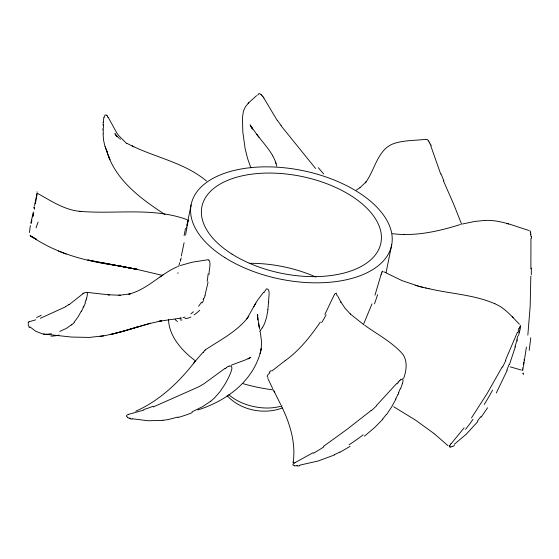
<?xml version="1.0" encoding="UTF-8"?>
<svg xmlns="http://www.w3.org/2000/svg" width="559" height="559" viewBox="0 0 559 559"><rect width="100%" height="100%" fill="white"/><g stroke="black" fill="none" stroke-linecap="round" stroke-linejoin="round"><path stroke-width="0.84" d="M102.954 129.919L102.954 128.542M530.833 276.16L530.156 306.528L527.836 335.107M530.875 268.774L530.938 238.316M185.588 234.955L188.194 220.162M37.187 193.253L36.698 196.461A17.35 0.845 -80.3 0 1 36.461 197.613L36.132 199.207M382.517 272.03L382.426 271.052L381.93 272.016A6.401 1.439 -69.4 0 0 381.615 272.939L381.531 273.162M34.372 207.815L34.344 209.192M257.454 319.636L257.671 314.605L257.727 319.93L257.419 314.661L257.629 318.134M103.059 125.076L103.261 122.148M268.718 302.195C268.061 299.296 271.017 288.856 266.741 288.786A6.401 5.331 21.9 0 0 266.147 289.387L266.014 289.534A19.726 16.4 21.4 0 0 265.308 290.505L263.946 292.692M188.264 220.148L188.222 220.078A6.401 0.37 -81.2 0 0 188.11 220.449M209.059 274.434C208.745 270.472 211.575 262.269 208.703 259.774A6.401 3.731 73.3 0 0 208.276 260.249M524.049 360.157L524.125 359.437M523.804 362.302L523.531 364.433M526.424 347.09L523.406 366.557M34.574 205.67L36.747 194.679M293.126 462.656C296.081 443.133 289.946 423.38 281.429 406.03M267.964 309.686L266.615 317.246L264.707 323.207A44.077 37.006 20.5 0 1 262.835 326.896L262.304 327.826M293.223 462.007L293.161 462.454M208.046 282.141L204.957 295.522M522.756 369.765L522.658 370.414L522.91 369.178M523.175 367.787L523.084 368.283M184.1 242.69L181.326 256.05M30.347 225.536L29.431 232.551M186.965 225.207L191.094 204.936M386.024 272.771L391.726 244.737M203.469 352.463L204.084 351.206A14.373 9.817 63.6 0 1 204.685 350.57M186.44 227.981L186.615 227.157M35.755 200.995L35.154 203.769M186.972 225.522L187.321 223.921M30.892 222.971L33.33 212.022M34.162 208.269L34.441 207.005M261.046 349.675L261.633 342.401L260.27 331.976M187.586 222.699L187.845 221.574M260.606 351.569C252.941 381.538 226.067 401.069 197.795 409.964M519.919 330.089L520.296 328.426A17.35 4.186 -69.3 0 0 520.548 327.218L520.66 325.436L519.549 327.288M103.96 117.516L105.113 114.951L106.455 115.119A16.553 8.413 -58.5 0 1 106.993 115.685M180.326 260.214L180.522 259.418M178.677 266.657L179.718 262.611M519.416 332.158L518.535 335.568M403.619 378.436C406.756 370.002 408.049 358.934 400.894 352.121C390.448 341.151 376.752 334.023 364.601 325.198M86.589 298.268L86.994 296.731A17.35 10.006 74.4 0 0 87.232 295.515C87.588 294.279 87.477 291.749 85.59 292.399A16.553 9.419 72.4 0 0 84.793 292.685L83.801 293.223M516.9 341.486L517.382 339.781M36.915 194.078L37.069 193.568M402.361 383.698L402.801 382.076A17.35 12.186 -39 0 0 403.039 380.868L402.759 378.82L400.44 379.861M515.37 346.727L509.403 364.706M381.105 274.497L374.977 295.18M257.65 95.226L259.006 93.465L261.025 94.478M86.03 300.064L85.017 302.845M371.98 303.9L363.329 324.793M400.517 388.875L401.718 385.675A49.555 34.868 -38.9 0 0 402.319 383.698M517.424 332.207L505.483 360.22M507.23 370.24L496.28 393.026M518.179 330.411L518.941 328.629M83.102 307.373L83.668 306.101M398.183 394.326L398.881 392.767M395.919 399.063L391.67 406.882L386.5 414.659M502.227 366.865L487.148 393.487L471.482 417.922M81.286 311.139L77.994 316.988L74.172 322.145M324.863 314.472L333.8 295.753A19.726 13.556 -39.8 0 1 334.506 294.593M203.043 299.743L203.469 298.925M263.631 292.161L257.308 300.518L246.833 318.854M253.723 306.807L255.763 303.104M529.869 231.091L530.337 231.112L530.645 232.963M449.709 445.796L449.317 446.934L450.477 446.753M334.471 294.586L334.596 294.397A6.401 4.423 -39.6 0 1 335.155 293.622L336.406 293.182L336.979 295.613M487.567 407.797L481.187 417.147M320.363 322.068C310.434 336.427 299.512 350.479 285.139 360.667M201.575 302.174L198.578 306.29M450.505 444.615L450.212 445.027A7.183 3.752 -55 0 0 449.674 445.782M259.6 331.634L260.375 330.621M451.267 443.594L464.124 427.852M194.266 362.463L194.916 361.666L193.666 363.189M195.51 360.939C179.481 381.734 160.035 400.475 135.767 411.207M477.582 421.849L466.304 434.133L454.236 444.377M196.118 360.213L203.19 352.093M382.88 419.159L374.775 427.439L364.398 436.202M248.846 316.275C237.519 331.305 220.833 339.683 205.53 349.696M426.189 139.575L427.293 139.422L428.55 141.022M256.553 95.666L249.083 102.402L245.387 106.79L243.375 111.255L242.41 118.012L242.851 132.259L245.115 148.582L247.476 158.162L250.858 167.854M396.583 383.593L376.403 405.603M248.091 103.415L248.734 102.758M397.924 382.202L399.315 380.854M269.913 372.734C268.942 373.733 265.511 376.5 268.075 377.423M193.428 311.768L190.898 313.858M371.015 410.579L346.873 429.452L323.563 446.299M71.615 324.709L66.179 328.496L59.687 331.459M271.856 371.015L284.922 360.834M210.848 401.173L202.484 406.714L191.975 411.885M359.898 187.768L366.04 181.913L365.293 182.849C375.054 170.39 377.36 148.806 394.521 143.335C404.604 140.148 415.337 140.575 425.741 139.345M294.32 463.159L293.936 463.446A7.183 5.904 -8.9 0 0 293.265 463.991L292.818 465.046L294.481 465.535M359.989 187.698L356.328 190.102M248.084 358.941L250.823 357.32L244.828 360.15L231.629 365.02M177.545 266.657C160.524 273.875 147.737 289.115 129.597 293.936L129.94 293.852L128.94 294.104L129.94 293.852M82.844 293.831L69.036 304.732M160.049 276.936L163.011 274.902M224.956 368.437L204.035 383.691A122.924 103.967 55.3 0 1 198.613 386.87L153.292 406.959M350.13 446.313L339.998 452.259M295.334 462.475L313.047 452.72M226.374 367.515L227.855 366.662A16.553 13.577 21.9 0 1 229.078 366.117M29.019 321.746L35.811 319.825M65.648 306.772L40.346 318.302M334.359 455.019L318.113 461L299.771 465.151M282.183 408.014C263.778 414.925 240.524 410.299 227.101 395.618M229.057 366.082L231.566 365.984L231.915 368.346A17.35 14.485 23.7 0 1 231.671 369.555L231.223 371.127A49.555 41.366 23.9 0 1 230.56 373L229.309 375.948A111.996 93.458 25.8 0 1 227.583 379.456L226.863 380.847A140.023 116.831 28.5 0 1 224.48 385.004L220.029 391.649L214.614 397.847A68.31 57.207 34.9 0 1 210.799 401.124M128.577 414.352L143.894 410.054M180.375 265.539L192.003 262.248L207.864 259.746M185.099 317.065L183.059 317.68M177.923 417.07L168.224 419.536A102.15 86.631 70.4 0 1 162.914 420.263M135.292 327.609L150.448 323.277L122.197 331.564L110.263 334.534L123.791 331.152L138.408 326.729L113.54 333.856L103.764 335.812L89.328 337.419L71.657 337.063L42.54 333.905L35.769 331.298L29.906 326.84M150.448 323.277L148.974 323.703L161.74 320.782L158.924 321.32L181.368 318.015M129.597 293.936L130.582 293.678L130.247 293.768M460.455 224.494C438.459 231.377 415.372 236.618 392.334 233.676M462.433 224.005L474.682 221.462L484.667 220.428M129.276 294.013L118.808 295.32L120.192 295.243L108.062 294.761L109.662 294.9M51.512 333.758L46.236 334.289M100.054 336.357L103.764 335.812M180.955 318.071L180.145 318.162M162.928 420.354L148.128 420.766L132.19 418.733M296.99 465.465L297.451 465.423M484.618 220.428C500.095 219.631 514.594 226.136 529.087 230.518M403.689 234.347L404.52 234.368M87.288 292.399L108.725 294.817M81.09 211.512L81.53 211.561L79.483 211.309C115.252 214.495 152.314 206.935 186.965 219.617M79.923 211.365C64.383 209.891 51.169 200.961 37.9 193.582M30.053 235.353C56.124 254.066 88.056 261.717 119.444 265.944M429.067 288.703C451.469 293.992 475.429 294.74 496.588 304.522C505.825 308.98 512.4 317.1 519.43 324.269M100.711 262.667L87.798 259.977L137.2 269.333L100.927 262.597L137.262 269.445L162.592 275.44M429.095 288.71L428.271 288.528M428.292 288.535L426.272 288.095M426.293 288.102L425.469 287.92M425.497 287.927L423.477 287.459M423.505 287.466L421.891 287.074M422.318 287.179L422.716 287.277M421.919 287.081L421.095 286.879M418.726 286.271L421.13 286.886M420.731 286.788L419.55 286.488M419.152 286.383L402.054 280.632L383.705 271.737M510.115 366.844L521.323 370.023M417.58 285.956L417.971 286.068M416.371 285.621L416.797 285.74L415.239 285.293M415.98 285.509L415.589 285.397M507.299 223.551L506.894 223.432L508.473 223.886L508.068 223.768M129.849 418.111L130.24 418.23M58.429 251.005L66.109 254.114M494.862 303.684L494.449 303.488M132.818 146.304L133.811 146.765L132.127 145.976C156.737 157.792 185.12 163.081 206.474 181.011M31.122 236.408L30.591 236.073L36.635 239.448L31.332 236.478M132.427 146.123L127.068 143.418M127.766 417.335L126.404 416.252L126.83 415.295A7.183 5.29 56.5 0 1 127.389 414.918L127.718 414.736A21.521 15.834 54.3 0 1 128.556 414.31M393.683 406.735L415.519 420.116L433.658 433.274M164.975 214.537C141.127 198.934 115.685 180.466 107 151.908M362.889 323.996L350.297 313.99L350.626 314.298M119.899 138.891L120.437 139.289M434.406 433.868L433.987 433.532M434.734 434.133L448.052 445.74M119.242 138.346L116.517 135.788M126.753 143.635L119.409 136.291A122.924 71.594 -37.3 0 1 116.754 132.874L108.243 117.376M350.395 314.081L345.078 308.282L340.438 301.371L340.899 302.174L340.704 301.839M512.61 317.156L512.268 316.792L513.113 317.68M116.111 135.355L117.348 136.696L114.895 133.531L116.153 135.718M107.014 115.664L107.656 116.482M261.898 95.428L262.919 96.742M315.569 168.483L280.967 125.663M259.013 137.193L256.867 134.488C264.26 144.383 273.973 153.683 276.761 166.198M257.231 134.95L250.656 125.915L252.745 129.094L251.257 126.823M277.166 120.374L263.862 98.098M251.564 127.284L250.502 125.523M272.408 155.304L272.673 155.758M340.634 301.713L337.671 295.9M107.405 152.069L106.336 150.064M273.714 390.587L274.707 392.537M273.945 391.041L280.786 404.688M272.687 388.561L267.894 378.59M250.055 124.615L251.781 128.137M28.334 324.702L28.229 322.452A7.183 2.194 89.3 0 1 28.495 322.187M429.249 142.335L430.06 144.089M443.455 180.899L453.719 204.308L461.643 224.278M430.8 145.864L440.709 174.052M105.427 147.59L109.934 159.769L108.334 155.437M275.608 162.215L276.027 163.452M105.022 146.731L103.646 140.582L103.052 134.027M259.145 326.414L259.711 329.195M258.579 323.633L259.362 327.539L257.482 315.569M530.764 234.431L530.868 236.373M281.904 405.834A36.524 19.789 11.5 0 1 228.855 394.626M523.608 373.014A48.696 5.52 -87.9 0 1 523.294 374.53M522.469 373.468A17.93 0.873 -84.3 0 1 522.379 373.293M522.951 367.459A21.521 1.034 -79 0 1 522.77 368.43M530.75 337.734A179.712 57.088 -88.7 0 1 529.198 350.332M531.309 274.839A122.924 5.562 -89.4 0 1 531.35 268.027M531.476 236.233A57.325 23.345 89.6 0 1 531.553 238.232M530.743 232.9A16.553 5.925 89.3 0 1 530.861 234.396M443.839 180.795A122.924 67.325 63.7 0 1 441.1 173.989M430.444 143.977A57.325 46.02 53.5 0 1 431.185 145.766M428.613 140.987A16.553 12.759 54.8 0 1 429.312 142.314M323.675 173.961A179.712 103.764 35.8 0 1 318.302 167.686M281.198 125.572A122.924 93.402 14.3 0 1 277.39 120.304M263.01 96.686A57.325 48.067 -19.7 0 1 263.946 98.056M261.053 94.457A16.553 13.744 -14.4 0 1 261.919 95.414M103.953 117.523A17.35 8.713 -56.5 0 0 103.701 118.732L103.464 120.297A49.555 24.952 -56.4 0 0 103.317 122.114M103.387 128.256A111.996 57.542 -55.5 0 1 103.506 124.79M103.289 133.86A140.023 73.795 -54.2 0 1 103.205 129.751M106.462 149.959A68.31 37.621 -50.4 0 1 105.19 146.598M107.489 116.712A57.325 28.537 -62 0 1 108.048 117.635M185.469 228.456A174.142 13.269 -81.4 0 1 184.107 235.723M181.165 258.006A44.077 3.389 -81.1 0 1 180.34 261.319M178.083 272.743A60.037 2.963 -79.3 0 1 177.755 273.358M187.887 221.21A19.726 1.216 -81.4 0 1 188.013 220.658M36.056 199.919A49.555 2.32 -80.2 0 1 35.671 201.715M33.701 213.042A111.996 3.759 -79.5 0 1 32.988 216.137M31.898 220.064A140.023 2.208 -78.5 0 1 31.108 223.523M32.708 216.92A68.31 1.363 -75.6 0 1 33.428 213.817M36.097 227.848A186.014 22.898 -53.6 0 1 38.103 222.056M31.786 236.841A102.15 12.829 -57.6 0 1 31.15 236.366M33.931 207.857A122.924 12.109 -65.5 0 1 34.001 206.851M36.957 192.058A57.325 3.438 -85 0 1 37.097 191.828M37.125 193.155A16.553 0.734 -82.1 0 1 37.201 193.079M208.144 273.84A174.142 103.82 72.7 0 1 207.179 281.505M205.097 295.676A44.077 26.336 73.2 0 1 203.581 299.079M203.574 300.567A60.037 34.777 75.6 0 1 202.023 302.936M199.682 310.245A96.05 48.025 87 0 1 194.057 314.878M190.912 317.03A71.363 31.248 -83.6 0 1 184.98 318.609M182.066 320.007A90.055 31.297 -63.6 0 1 180.159 319.832M177.482 321.453A101.221 29.264 -50.1 0 1 175.093 319.434M86.631 298.31A49.555 28.516 74.6 0 1 86.065 300.099M85.303 303.209A111.996 63.398 75.5 0 1 83.934 306.458M83.263 307.604A140.023 77.491 76.9 0 1 81.432 311.37M74.27 322.389A68.31 36.083 80.6 0 1 71.685 324.912M59.058 335.1A186.014 79.63 -74.5 0 1 50.988 336.169M46.215 334.415A102.15 44.301 -78.9 0 1 43.504 334.1M29.683 327.637A48.696 18.664 -79.2 0 1 28.914 326.945M28.963 326.295A17.93 6.387 -84.5 0 1 28.167 325.366M28.663 322.215A21.521 6.729 87.9 0 1 29.04 321.9M41.219 315.318A179.712 53.643 -67.6 0 1 36.566 317.456M69.009 304.459A122.924 57.228 -87.6 0 1 65.627 306.542M82.795 293.72A57.325 32.897 68.6 0 1 83.766 293.14M268.523 302.16A174.142 145.71 20.2 0 1 267.81 309.658M262.234 327.784A60.037 50.541 24.9 0 1 260.249 330.537M204.748 350.647A25.735 17.706 61.6 0 1 205.593 349.78M192.233 412.64A186.014 158.323 78 0 1 178.028 417.475M132.169 419.194A48.696 39.815 71.1 0 1 130.191 418.733M129.842 418.377A17.93 14.15 63.7 0 1 127.711 417.657M153.124 406.253A179.712 139.233 89.9 0 1 143.796 409.516M225.13 368.619A57.325 46.055 17.5 0 1 226.549 367.703M400.139 388.854A111.996 79.874 -37.9 0 1 398.497 392.725M397.952 394.291A140.023 101.822 -36.6 0 1 395.688 399.028M386.255 414.54A68.31 52.113 -34 0 1 382.642 419.012M363.238 434.797A186.014 176.364 -19.6 0 1 349.089 444.761M339.851 451.986A102.15 94.359 -21.1 0 1 334.226 454.74M299.848 465.738A48.696 44.783 -13 0 1 297.493 466.017M297.011 465.759A17.93 15.785 -11.6 0 1 294.453 465.85M294.209 463.048A21.521 17.434 -10.3 0 1 295.229 462.356M323.92 446.802A179.712 173.919 14.1 0 1 313.389 453.279M376.577 405.75A122.924 106.245 -26.3 0 1 371.183 410.739M397.016 383.879A57.325 36.754 -39.1 0 1 398.336 382.503M399.378 380.903A16.553 11.264 -38.4 0 1 400.489 379.924M269.186 372.273A56.291 43.868 -7.5 0 1 271.136 370.505M326.114 314.822A96.113 77.911 -26.3 0 1 321.642 322.564M377.598 294.586A96.113 41.645 -64.4 0 1 374.509 303.796M381.161 274.462A19.726 4.318 -69.5 0 1 381.58 273.141M519.835 330.173A49.555 12.053 -69.2 0 1 519.325 332.242M517.788 336.127A111.996 29.012 -68.8 0 1 516.649 340.277M516.467 341.745A140.023 39.479 -68.2 0 1 514.944 346.943M508.976 364.664A68.31 23.185 -67.4 0 1 506.845 370.1M492.584 390.056A186.014 125.314 -71.1 0 1 484.283 404.409M480.824 416.609A102.15 63.866 -68.9 0 1 477.253 421.283M454.425 445.446A48.696 31.241 -65.1 0 1 452.727 446.564M452.287 446.243A17.93 10.544 -60.7 0 1 450.442 447.249M450.309 444.454A21.521 10.775 -55 0 1 451.092 443.42M473.04 419.299A179.712 141.483 -65.8 0 1 465.549 429.347M505.825 360.429A122.924 62.985 -67 0 1 502.555 367.123M517.948 332.668A57.325 9.342 -68 0 1 518.654 330.991M519.011 328.734A16.553 3.564 -68.3 0 1 519.597 327.427M273.54 389.889A102.276 55.404 11.5 0 1 242.459 383.488M195.867 361.177A102.276 55.404 11.5 0 1 168.545 319.238M249.447 263.324A91.313 49.465 11.5 0 1 315.954 277.082M261.249 348.781L260.187 353.4L261.249 348.781M137.262 269.445L119.57 265.958L137.332 269.48M224.914 257.643A102.276 55.404 11.5 0 0 390.294 249.859A102.276 55.404 11.5 0 0 259.02 167.022A102.276 55.404 11.5 0 0 224.914 257.643M232.041 254.128A91.313 49.465 11.5 0 0 379.701 247.176A91.313 49.465 11.5 0 0 262.485 173.213A91.313 49.465 11.5 0 0 232.041 254.128"/></g></svg>
